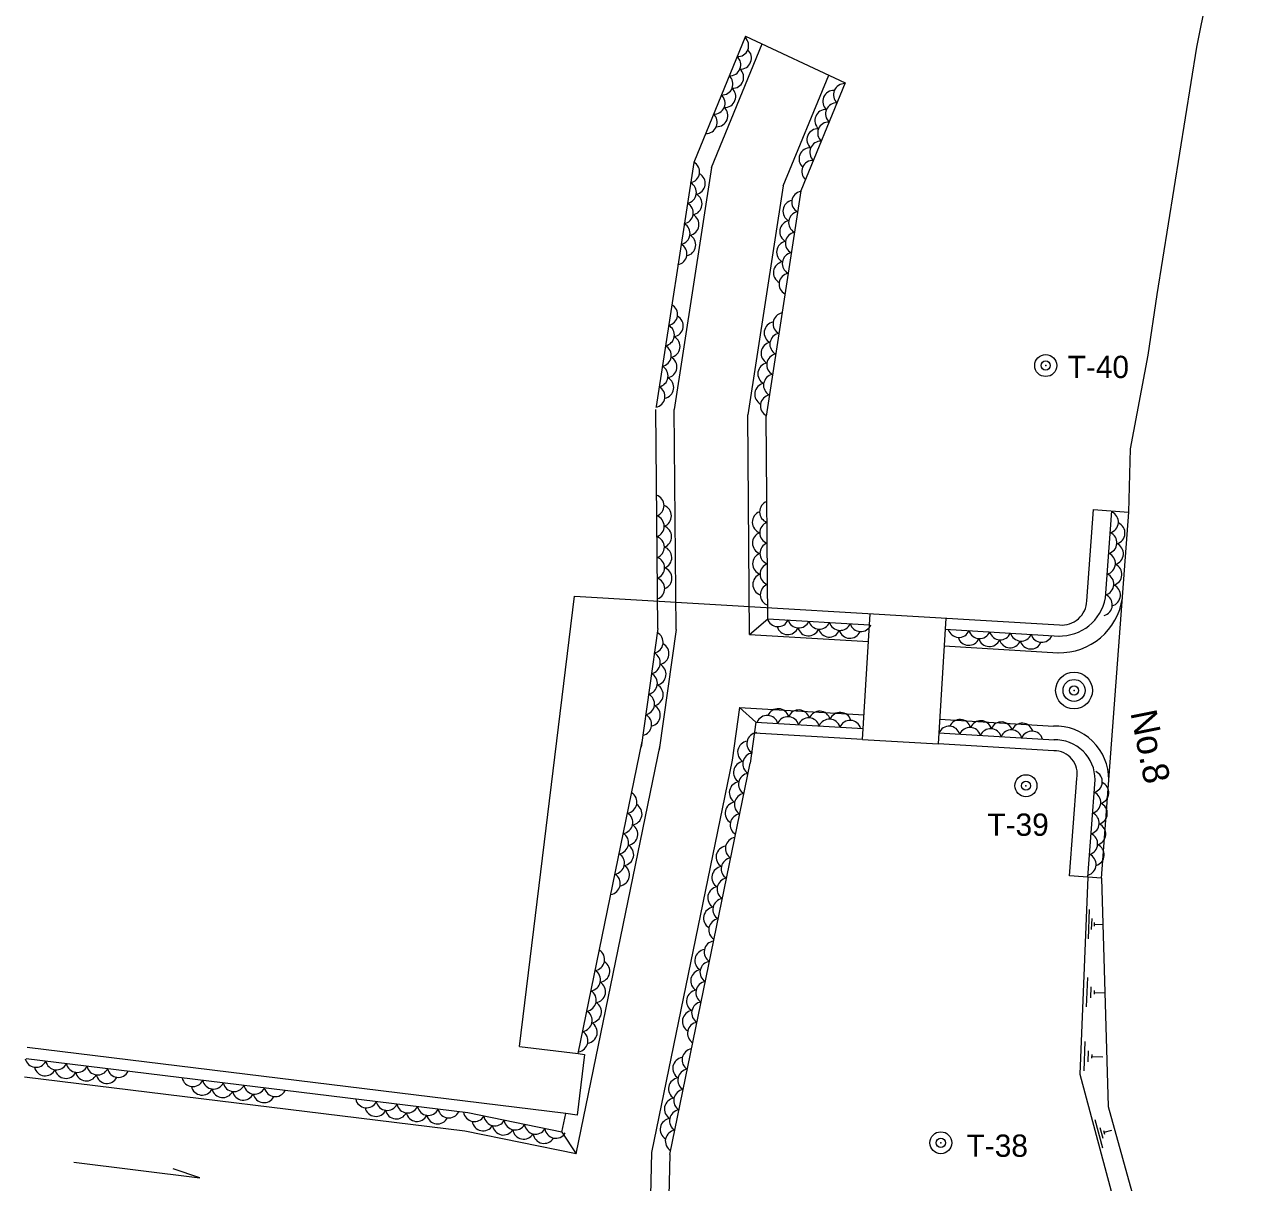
# Model space of a CAD drawing. Units: millimetres, scale not verified. Extents: x 56189 to 355068, y 31537 to 257017.
# Drawn here: x 62001 to 95386, y 111320 to 142855 of the extents above; entities that cross this region are included whole.
import ezdxf
from ezdxf.enums import TextEntityAlignment as Align

# ---------------------------------------------------------------- set-up
doc = ezdxf.new("R2010")
doc.units = ezdxf.units.MM
doc.header["$LTSCALE"] = 500
doc.header["$PDMODE"] = 32
doc.header["$PDSIZE"] = 250
doc.layers.add('0平面図-0通り芯', color=3, linetype='Continuous', lineweight=13)
doc.styles.add('MS-ゴシック-5.0-1.0', font='')
doc.styles.get('MS-ゴシック-5.0-1.0').set_extended_font_data('MS-ゴシック-5.0-1.0')

msp = doc.modelspace()

# ---------------------------------------------------------------- linework, layer by layer
at = {"layer": '0平面図-0通り芯'}
for p, q in [((93925.9, 142239.9), (95385.6, 149618.9)), ((81633.5, 142538.3), (80223.9, 139093.3)), ((80709, 138958.6), (82087.3, 142327)), ((81633.5, 142538.3), (84352.7, 141263.5)), ((92841.7, 135499.1), (93925.9, 142239.9)), ((82655.5, 138458.4), (83899.4, 141476)), ((84352.6, 141263.4), (83140.5, 138323)), ((80223.9, 139093.3), (79198.3, 132448.1)), ((80709, 138958.6), (79692.5, 132371.8)), ((82655.5, 138458.4), (81693.8, 132226.7)), ((83140.5, 138323), (82194.2, 132190.9)), ((92602.1, 133846), (92841.7, 135499.1)), ((92116.3, 131301.7), (92602.1, 133846)), ((79244.5, 126407.2), (79192.5, 132367.5)), ((79744.8, 126374.6), (79692.5, 132371.8)), ((81746.1, 126244.1), (81693.8, 132226.7)), ((82242.3, 126672.4), (82194.2, 132190.9)), ((92072.9, 129570.4), (92116.3, 131301.7)), ((90929.6, 127159.1), (91115.1, 129647.2)), ((91115.1, 129647.2), (92066.1, 129576.3)), ((91329.9, 119603.4), (92072.9, 129570.4)), ((91436.9, 127237.9), (91613.8, 129610)), ((75477.4, 115025), (76979.8, 127284.6)), ((76979.8, 127284.6), (90185.2, 126502.1)), ((81746.1, 126244.1), (82242.3, 126672.4)), ((84822.5, 123384.4), (85025.3, 126807.9)), ((87086.7, 126685.7), (86883.9, 123262.7)), ((79244.5, 126407.2), (78791.9, 123170.9)), ((79744.8, 126374.6), (79287.1, 123101.6)), ((81746.1, 126244.1), (84981.3, 126052.5)), ((87042.8, 125930.3), (90144.2, 125746.5)), ((81468.2, 124257.2), (81267.9, 122824.7)), ((81468.2, 124257.2), (84861.6, 124056.1)), ((81468.2, 124257.1), (81917.1, 123857.1)), ((84861.6, 124056.1), (84862.1, 124056)), ((86922, 123934), (86923.2, 123933.9)), ((86923.2, 123933.9), (90023.3, 123750.2)), ((81917.1, 123857.1), (81760.8, 122739.6)), ((84822.5, 123384.4), (81875.4, 123559)), ((77024.9, 112095.9), (79308.7, 123226.6)), ((77075.4, 114829.5), (78818.9, 123327.1)), ((84821, 123384.5), (86884.1, 123262.2)), ((90029, 123075.9), (86884.1, 123262.2)), ((81267.9, 122824.7), (79075, 112137.1)), ((79573.8, 112080), (81760.8, 122739.6)), ((90458.4, 119668.3), (90656.4, 122324)), ((90957.1, 119631.1), (91155.1, 122286.8)), ((91329.9, 119603.4), (90458.4, 119668.3)), ((90957.1, 119631.1), (90740.9, 114271)), ((91329.9, 119603.4), (91510.6, 113388.7)), ((76741.4, 113193.9), (62074.5, 114991.3)), ((75477.4, 115025), (77075.6, 114829.1)), ((74070.8, 113213.9), (62046.6, 114687.5)), ((77253.8, 114807.3), (77051.4, 113155.9)), ((77075.6, 114829.1), (77253.8, 114807.3)), ((73989.8, 112720.1), (62000.8, 114189.4)), ((90740.9, 114271), (91791.2, 110343)), ((76635.7, 112686.4), (74070.8, 113213.9)), ((76635.7, 112686.4), (76740.6, 113197.7)), ((77051.4, 113155.9), (76741.4, 113193.9)), ((91510.6, 113388.7), (92428.4, 110094.6)), ((77024.9, 112095.9), (73989.8, 112720.1)), ((76635.7, 112686.4), (77024.9, 112095.9)), ((63340.4, 111869.4), (66777, 111448.2)), ((79075, 112137.1), (78696.7, 97274.2)), ((79573.8, 112080), (79196.6, 97261.5)), ((66777, 111448.2), (66044.6, 111695.7))]:
    msp.add_line(p, q, dxfattribs=at)
at = {"layer": '0平面図-0通り芯', "color": 2}
for p, q in [((82242.3, 126672.4), (85008, 126508.3)), ((87068.9, 126386.2), (90186.4, 126201.4)), ((81917.1, 123857.1), (84839.8, 123683.9)), ((86900.8, 123561.8), (90036, 123376))]:
    msp.add_line(p, q, dxfattribs=at)
at = {"layer": '0平面図-0通り芯', "color": 4}
for p, q in [((90996.9, 118757.9), (90964.6, 117958.6)), ((91061.8, 118505.1), (91049.7, 118205.3)), ((91132.7, 118402.1), (91128.6, 118302.2)), ((91130.6, 118352.2), (91355.5, 118343.1)), ((90947.2, 116905.6), (90915, 116106.3)), ((91037.1, 116651.8), (91025, 116352.1)), ((91132.9, 116547.9), (91128.9, 116447.9)), ((91130.9, 116497.9), (91430.7, 116485.8)), ((90876.9, 115162.3), (90844.6, 114363)), ((90966.7, 114908.5), (90954.6, 114608.7)), ((91062.6, 114804.6), (91058.6, 114704.6)), ((91060.6, 114754.6), (91360.4, 114742.5)), ((91148.8, 113035.6), (91355.5, 112262.8)), ((91285.9, 112813.5), (91363.3, 112523.7)), ((91384.1, 112736.3), (91410, 112639.6)), ((91397.1, 112688), (91614.4, 112746.1))]:
    msp.add_line(p, q, dxfattribs=at)
at = {"layer": '0平面図-0通り芯'}
for centre in [(89809.5, 133567.6), (89270.7, 122125.2), (86953.4, 112400.2)]:
    msp.add_circle(centre, 300, dxfattribs=at)
at = {"layer": '0平面図-0通り芯', "color": 5}
for radius in [500, 300]:
    msp.add_circle((90580.4, 124718.9), radius, dxfattribs=at)
at = {"layer": '0平面図-0通り芯', "color": 4}
for centre, start, end in [((81420, 142280.6), 267.2184, 48.27599), ((81206, 141757.7), 267.2184, 48.27599), ((81497.2, 141941.1), 267.2184, 48.27599), ((81283.2, 141418.2), 267.2184, 48.27599), ((80992.1, 141234.8), 267.2184, 48.27599), ((84329.4, 140944.7), 87.06844, 228.12604), ((80778.1, 140711.9), 267.2184, 48.27599), ((81069.2, 140895.3), 267.2184, 48.27599), ((84037.8, 140762), 87.06844, 228.12604), ((80855.3, 140372.3), 267.2184, 48.27599), ((84114.1, 140422.3), 87.06844, 228.12604), ((80564.1, 140188.9), 267.2184, 48.27599), ((83822.4, 140239.7), 87.06844, 228.12604), ((83607.1, 139717.3), 87.06844, 228.12604), ((83898.8, 139900), 87.06844, 228.12604), ((83683.4, 139377.6), 87.06844, 228.12604), ((83391.8, 139195), 87.06844, 228.12604), ((80083.6, 138840.1), 280.69798, 61.75558), ((83468.1, 138855.2), 87.06844, 228.12604), ((80237.8, 138527.9), 280.69798, 61.75558), ((79997.4, 138281.7), 280.69798, 61.75558), ((80151.6, 137969.5), 280.69798, 61.75558), ((83194.6, 138017.8), 100.69807, 241.75566), ((79911.3, 137723.3), 280.69798, 61.75558), ((82954.2, 137771.5), 100.69807, 241.75566), ((80065.5, 137411.1), 280.69798, 61.75558), ((83108.4, 137459.4), 100.69807, 241.75566), ((79825.1, 137164.9), 280.69798, 61.75558), ((82868, 137213.1), 100.69807, 241.75566), ((79979.3, 136852.8), 280.69798, 61.75558), ((82781.9, 136654.8), 100.69807, 241.75566), ((83022.2, 136901), 100.69807, 241.75566), ((79738.9, 136606.5), 280.69798, 61.75558), ((82936.1, 136342.6), 100.69807, 241.75566), ((82695.7, 136096.4), 100.69807, 241.75566), ((82849.9, 135784.2), 100.69807, 241.75566), ((79484.5, 134958.2), 280.69798, 61.75558), ((79638.7, 134646.1), 280.69798, 61.75558), ((82683.4, 134705.2), 100.69807, 241.75566), ((79398.4, 134399.9), 280.69798, 61.75558), ((82443, 134459), 100.69807, 241.75566), ((79552.6, 134087.7), 280.69798, 61.75558), ((82597.2, 134146.8), 100.69807, 241.75566), ((79312.2, 133841.5), 280.69798, 61.75558), ((82356.8, 133900.6), 100.69807, 241.75566), ((82511, 133588.4), 100.69807, 241.75566), ((79226, 133283.1), 280.69798, 61.75558), ((79466.4, 133529.3), 280.69798, 61.75558), ((82270.6, 133342.2), 100.69807, 241.75566), ((79380.2, 132970.9), 280.69798, 61.75558), ((82424.9, 133030), 100.69807, 241.75566), ((79139.8, 132724.7), 280.69798, 61.75558), ((82184.5, 132783.8), 100.69807, 241.75566), ((82338.7, 132471.6), 100.69807, 241.75566), ((79115.3, 129754), 289.97128, 71.0289), ((79317.8, 129470.7), 289.97128, 71.0289), ((82119.4, 129299.2), 109.97133, 251.02893), ((82316.9, 129581), 109.97133, 251.02893), ((91490.7, 129304.9), 285.2075, 66.26509), ((79120.2, 129189), 289.97128, 71.0289), ((82321.9, 129016), 109.97133, 251.02893), ((91669, 129005.9), 285.2075, 66.26509), ((79125.2, 128624), 289.97128, 71.0289), ((79322.7, 128905.8), 289.97128, 71.0289), ((82124.3, 128734.2), 109.97133, 251.02893), ((91448.7, 128741.5), 285.2075, 66.26509), ((79327.6, 128340.8), 289.97128, 71.0289), ((82326.8, 128451), 109.97133, 251.02893), ((91627, 128442.4), 285.2075, 66.26509), ((79130.1, 128059.1), 289.97128, 71.0289), ((82129.3, 128169.3), 109.97133, 251.02893), ((91406.7, 128178.1), 285.2075, 66.26509), ((79332.6, 127775.8), 289.97128, 71.0289), ((82134.2, 127604.3), 109.97133, 251.02893), ((82331.7, 127886), 109.97133, 251.02893), ((91364.7, 127614.6), 285.2075, 66.26509), ((91585, 127879), 285.2075, 66.26509), ((79135, 127494.1), 289.97128, 71.0289), ((82336.7, 127321.1), 109.97133, 251.02893), ((91543, 127315.6), 285.2075, 66.26509), ((91322.7, 127051.2), 285.2075, 66.26509), ((82518.1, 126756.2), 196.07541, 337.133), ((83082.1, 126722.7), 196.07541, 337.133), ((83646.1, 126689.3), 196.07541, 337.133), ((84210.1, 126655.8), 196.07541, 337.133), ((84774.1, 126622.4), 196.07541, 337.133), ((79091, 126031.4), 281.51038, 62.56798), ((82785.7, 126540), 196.07541, 337.133), ((83349.7, 126506.5), 196.07541, 337.133), ((83913.7, 126473.1), 196.07541, 337.133), ((84477.7, 126439.6), 196.07541, 337.133), ((87444.7, 126464.1), 196.07985, 337.13745), ((88008.8, 126430.6), 196.07985, 337.13745), ((88572.8, 126397.2), 196.07985, 337.13745), ((89136.8, 126363.8), 196.07985, 337.13745), ((89700.8, 126330.4), 196.07985, 337.13745), ((79249.6, 125721.4), 281.51038, 62.56798), ((87712.4, 126247.9), 196.07985, 337.13745), ((88276.4, 126214.4), 196.07985, 337.13745), ((88840.4, 126181), 196.07985, 337.13745), ((89404.4, 126147.6), 196.07985, 337.13745), ((79012.7, 125471.8), 281.51038, 62.56798), ((79171.3, 125161.9), 281.51038, 62.56798), ((78934.5, 124912.3), 281.51038, 62.56798), ((79093.1, 124602.3), 281.51038, 62.56798), ((78856.2, 124352.7), 281.51038, 62.56798), ((79014.8, 124042.8), 281.51038, 62.56798), ((82522, 123921.4), 16.07974, 157.13734), ((78778, 123793.1), 281.51038, 62.56798), ((82225.7, 123738.6), 16.07974, 157.13734), ((82789.7, 123705.2), 16.07974, 157.13734), ((83086, 123888), 16.07974, 157.13734), ((83353.7, 123671.8), 16.07974, 157.13734), ((83650, 123854.6), 16.07974, 157.13734), ((83917.7, 123638.4), 16.07974, 157.13734), ((84214.1, 123821.1), 16.07974, 157.13734), ((84481.7, 123604.9), 16.07974, 157.13734), ((87475.4, 123627.9), 16.07983, 157.13742), ((88039.4, 123594.4), 16.07983, 157.13742), ((88603.5, 123561), 16.07983, 157.13742), ((81972.3, 123272.8), 97.87651, 238.93411), ((87179.1, 123445.1), 16.07983, 157.13742), ((87743.1, 123411.7), 16.07983, 157.13742), ((88307.1, 123378.2), 16.07983, 157.13742), ((88871.1, 123344.8), 16.07983, 157.13742), ((89167.5, 123527.6), 16.07983, 157.13742), ((89435.1, 123311.4), 16.07983, 157.13742), ((81720.1, 123038.7), 97.87651, 238.93411), ((81858.7, 122719.3), 97.87651, 238.93411), ((81606.5, 122485.2), 97.87651, 238.93411), ((81493, 121931.7), 97.87651, 238.93411), ((81745.2, 122165.8), 97.87651, 238.93411), ((91050.9, 122234.4), 285.20764, 66.26524), ((91229.1, 121935.3), 285.20764, 66.26524), ((78378, 121676.1), 277.87653, 58.93411), ((81631.6, 121612.3), 97.87651, 238.93411), ((91008.9, 121670.9), 285.20764, 66.26524), ((78516.7, 121356.7), 277.87653, 58.93411), ((81379.4, 121378.2), 97.87651, 238.93411), ((91187.1, 121371.9), 285.20764, 66.26524), ((78264.5, 121122.6), 277.87653, 58.93411), ((81518.1, 121058.9), 97.87651, 238.93411), ((90966.9, 121107.5), 285.20764, 66.26524), ((78403.1, 120803.2), 277.87653, 58.93411), ((91145.1, 120808.4), 285.20764, 66.26524), ((78150.9, 120569.1), 277.87653, 58.93411), ((81385.8, 120414.1), 97.87651, 238.93411), ((90924.8, 120544.1), 285.20764, 66.26524), ((91103.1, 120245), 285.20764, 66.26524), ((78037.4, 120015.7), 277.87653, 58.93411), ((78289.6, 120249.8), 277.87653, 58.93411), ((81133.6, 120180), 97.87651, 238.93411), ((90882.8, 119980.6), 285.20764, 66.26524), ((78176, 119696.3), 277.87653, 58.93411), ((81020, 119626.5), 97.87651, 238.93411), ((81272.2, 119860.6), 97.87651, 238.93411), ((77923.8, 119462.2), 277.87653, 58.93411), ((81158.6, 119307.1), 97.87651, 238.93411), ((80906.4, 119073), 97.87651, 238.93411), ((81045.1, 118753.6), 97.87651, 238.93411), ((80792.9, 118519.6), 97.87651, 238.93411), ((80931.5, 118200.2), 97.87651, 238.93411), ((80807.9, 117597.9), 97.87651, 238.93411), ((77498.9, 117391), 277.87653, 58.93411), ((80555.8, 117363.8), 97.87651, 238.93411), ((77637.5, 117071.6), 277.87653, 58.93411), ((80694.4, 117044.4), 97.87651, 238.93411), ((77385.3, 116837.5), 277.87653, 58.93411), ((80442.2, 116810.3), 97.87651, 238.93411), ((77271.7, 116284.1), 277.87653, 58.93411), ((77523.9, 116518.2), 277.87653, 58.93411), ((80328.6, 116256.8), 97.87651, 238.93411), ((80580.8, 116490.9), 97.87651, 238.93411), ((77410.4, 115964.7), 277.87653, 58.93411), ((80467.3, 115937.4), 97.87651, 238.93411), ((77158.2, 115730.6), 277.87653, 58.93411), ((80215.1, 115703.4), 97.87651, 238.93411), ((77296.8, 115411.2), 277.87653, 58.93411), ((80353.7, 115384), 97.87651, 238.93411), ((77044.6, 115177.1), 277.87653, 58.93411), ((80205.1, 114659.5), 97.87651, 238.93411), ((62311.5, 114755.8), 192.48427, 333.54185), ((62872.3, 114687.1), 192.48427, 333.54185), ((63433.1, 114618.3), 192.48427, 333.54185), ((79952.9, 114425.4), 97.87651, 238.93411), ((62565.1, 114523.2), 192.48427, 333.54185), ((63125.9, 114454.5), 192.48427, 333.54185), ((63686.7, 114385.8), 192.48427, 333.54185), ((63993.9, 114549.6), 192.48427, 333.54185), ((64247.5, 114317), 192.48427, 333.54185), ((64554.7, 114480.9), 192.48427, 333.54185), ((80091.5, 114106), 97.87651, 238.93411), ((66584.6, 114232.1), 192.48427, 333.54185), ((66838.2, 113999.5), 192.48427, 333.54185), ((67145.5, 114163.4), 192.48427, 333.54185), ((67399.1, 113930.8), 192.48427, 333.54185), ((67706.3, 114094.6), 192.48427, 333.54185), ((68267.1, 114025.9), 192.48427, 333.54185), ((68827.9, 113957.2), 192.48427, 333.54185), ((79839.3, 113871.9), 97.87651, 238.93411), ((79978, 113552.5), 97.87651, 238.93411), ((67959.9, 113862.1), 192.48427, 333.54185), ((68520.6, 113793.3), 192.48427, 333.54185), ((71312.6, 113652.7), 192.48427, 333.54185), ((71873.4, 113583.9), 192.48427, 333.54185), ((79725.8, 113318.4), 97.87651, 238.93411), ((71566.2, 113420.1), 192.48427, 333.54185), ((72127, 113351.4), 192.48427, 333.54185), ((72434.2, 113515.2), 192.48427, 333.54185), ((72687.8, 113282.6), 192.48427, 333.54185), ((72995.1, 113446.5), 192.48427, 333.54185), ((73555.9, 113377.8), 192.48427, 333.54185), ((74254.9, 113278.1), 187.85011, 328.9077), ((79864.4, 112999.1), 97.87651, 238.93411), ((73248.6, 113213.9), 192.48427, 333.54185), ((74488.9, 113025.8), 187.85011, 328.9077), ((74808.3, 113164.3), 187.85011, 328.9077), ((75042.3, 112912), 187.85011, 328.9077), ((75361.7, 113050.5), 187.85011, 328.9077), ((75915.1, 112936.7), 187.85011, 328.9077), ((79612.2, 112765), 97.87651, 238.93411), ((75595.7, 112798.2), 187.85011, 328.9077), ((76149.1, 112684.4), 187.85011, 328.9077), ((76468.6, 112822.9), 187.85011, 328.9077), ((79750.8, 112445.6), 97.87651, 238.93411)]:
    msp.add_arc(centre, 300, start, end, dxfattribs=at)
at = {"layer": '0平面図-0通り芯'}
for centre, radius, start, end in [((90188.7, 127471.3), 1725.2, 268.39465, 352.14761), ((90188.7, 127471.3), 1269.8, 268.39465, 349.40918), ((90243.9, 127185.8), 686.2, 265.08926, 357.77258), ((90066.3, 122287.4), 1463.5, 359.9334, 91.69258), ((90066.3, 122287.4), 1088.7, 359.9334, 91.69258), ((90043, 122449.8), 626.2, 348.40819, 91.28033)]:
    msp.add_arc(centre, radius, start, end, dxfattribs=at)
at = {"layer": '0平面図-0通り芯', "color": 7}
for p in [(89809.5, 133567.6), (90580.4, 124718.9), (89270.7, 122125.2), (86953.4, 112400.2)]:
    msp.add_point(p, dxfattribs=at)

# ---------------------------------------------------------------- texts
at = {"layer": '0平面図-0通り芯', "color": 4, "style": 'MS-ゴシック-5.0-1.0'}
for s, p in [('T-40', (90407.1, 133044)), ('T-39', (88221.5, 120578.1)), ('T-38', (87654.9, 111835.8))]:
    msp.add_text(s, height=607.6, dxfattribs=at).set_placement(p, align=Align.BOTTOM_LEFT)
at = {"layer": '0平面図-0通り芯', "color": 7, "style": 'MS-ゴシック-5.0-1.0'}
msp.add_text('No.8', height=714.8, rotation=281.31, dxfattribs=at).set_placement((91902.7, 124072.6), align=Align.BOTTOM_LEFT)

doc.saveas('drawing.dxf')
